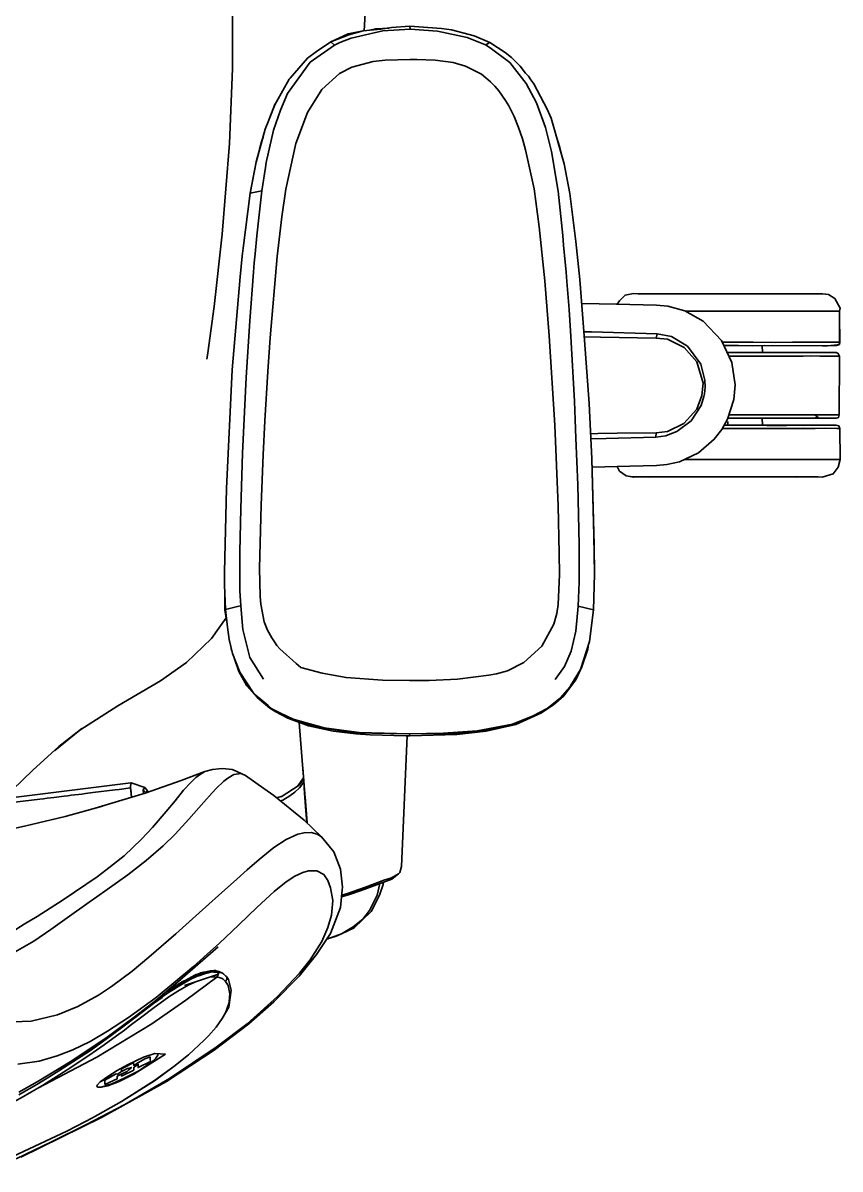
# Model space of a CAD drawing. Header units: inches. Extents: x -351 to 361, y -377 to 372.
# Drawn here: x 122.1 to 360.6, y -231 to 103.2 of the extents above; entities that cross this region are included whole.
import ezdxf

# ---------------------------------------------------------------- set-up
doc = ezdxf.new("R2010")
doc.units = ezdxf.units.IN
doc.header["$MEASUREMENT"] = 0
doc.layers.add('Lager 1', color=7, linetype='Continuous')

msp = doc.modelspace()

# ---------------------------------------------------------------- linework, layer by layer
at = {"layer": 'Lager 1', "color": 7, "lineweight": 35}
for points in [[(175.8, 5.17), (176.07, 7.03), (177.86, 20.5), (180.27, 41.67), (182.41, 68.06), (183.27, 89.97), (183.24, 107.74), (182.49, 123.56), (181.25, 137.01), (179.33, 150.54), (176.11, 166.06), (171.49, 181.72)], [(217.51, 181.72), (219.96, 168.17), (221.89, 149.29), (222.5, 133.76), (222.49, 120.81), (222.08, 107.7), (221.86, 104.3), (221.88, 104.3), (221.86, 104.3), (221.65, 100.92)], [(221.35, 100.89), (217.04, 100.03), (211.95, 97.68)], [(211.95, 97.68), (217.17, 99.77), (221.35, 100.89)], [(235.1, 101.38), (227.17, 100.88), (217.9, 98.81), (214.63, 97.57), (213, 96.75)], [(235.02, 102.26), (229.67, 101.86), (226.55, 101.41), (221.35, 100.89)], [(228.87, 101.75), (225.06, 101.51), (223.27, 101.08)], [(247.17, 101.2), (244.29, 101.6), (235.02, 102.26)], [(235.02, 102.26), (235.1, 101.38)], [(257.14, 96.8), (251.78, 98.94), (243.05, 100.86), (235.1, 101.38)], [(258.35, 97.53), (253.8, 99.49), (247.17, 101.2)], [(211.95, 97.68), (207.79, 94.86)], [(213, 96.75), (211.95, 97.68)], [(257.14, 96.8), (257.65, 97.1), (258.35, 97.53)], [(262.85, 94.62), (258.35, 97.53)], [(213, 96.75), (205.97, 91.82), (199.34, 82.6), (197.25, 77.78), (195.27, 71.92), (193.1, 62.49), (192.85, 61.08), (191.79, 54.22)], [(205.19, 92.94), (207.79, 94.86)], [(207.04, 94.3), (206.56, 94.01), (206.39, 93.82)], [(207.04, 94.3), (206.56, 94.01), (206.39, 93.82)], [(278.29, 54.12), (276.38, 65.77), (274.65, 72.72), (271.98, 79.88), (269, 85.55), (264.18, 91.73), (258.47, 96.01), (257.14, 96.8)], [(267.18, 90.65), (264.69, 93.14), (262.85, 94.62)], [(198.81, 54.73), (201.72, 68.03), (205.18, 77.07), (209.3, 83.83), (214.5, 88.47), (218.09, 90.32), (224.34, 92.01), (227.8, 92.37), (235.08, 92.61)], [(205.19, 92.94), (200.06, 87.14), (199.79, 86.82)], [(235.08, 92.61), (237.04, 92.58), (242.41, 92.38), (247.69, 91.65), (251.3, 90.63), (255.92, 88.33), (257.2, 87.2), (258.54, 86.06), (259.79, 84.82), (260.97, 83.46), (262.97, 80.57), (263.87, 79.07), (264.65, 77.52), (265.41, 75.94), (266.71, 72.76), (267.85, 69.44), (268.79, 66.22), (271.28, 54.8)], [(271.19, 85.47), (270.31, 86.6), (269.64, 87.66), (268.77, 88.6), (267.18, 90.65)], [(270.31, 86.6), (269.64, 87.66), (268.77, 88.6)], [(199.79, 86.82), (196.13, 80.25), (195.65, 79.45), (195.62, 79.35), (193.95, 75.12), (193.87, 74.9), (192.81, 72.21)], [(276.21, 75.42), (275.12, 78.08), (271.19, 85.47)], [(196.13, 80.25), (196.13, 80.25), (195.62, 79.35), (195.69, 79.52), (195.65, 79.45), (193.95, 75.12), (193.87, 74.9)], [(281.7, 53.44), (280.04, 62.12), (276.21, 75.42)], [(192.81, 72.21), (190.19, 62.73), (188.4, 53.54)], [(188.4, 53.54), (190.19, 62.62), (192.81, 72.21)], [(279.62, 63.58), (279.59, 63.73), (278.75, 66.92), (277.61, 70.55)], [(192.17, 69.88), (191.72, 68.58), (191.16, 66.45), (191.01, 65.68)], [(185.7, -66.75), (185.44, -62.37), (185.37, -51.02), (185.68, -38.48), (186.22, -22.2), (187.25, -0.14), (188.31, 16.36), (189.42, 30.57), (189.62, 33.26), (189.89, 35.9), (190.37, 41.13), (191.79, 54.22)], [(188.4, 53.54), (186.35, 37.55), (186.07, 35.18)], [(191.79, 54.22), (188.4, 53.54)], [(198.81, 54.73), (197.63, 46.69), (196.3, 35.14), (194.23, 11.35), (193.53, 1.55), (192.66, -12.81), (192.16, -22.7), (191.58, -37.41), (191.16, -55.74), (191.36, -64.05), (191.49, -66.32)], [(271.28, 54.8), (272.79, 43.74), (274.39, 28), (275.69, 12.01), (277.34, -14.1), (278.28, -37.58), (278.6, -51.37), (278.65, -57.63), (278.31, -66.41)], [(279.7, 41.19), (278.29, 54.12)], [(284.63, 28.42), (283.42, 39.5), (281.7, 53.44)], [(280.64, 30.52), (279.9, 38.44), (279.7, 41.19)], [(186.07, 35.18), (185.5, 29.17), (183.2, 2.05)], [(284.15, -66.86), (284.44, -59.82), (284.44, -49.01), (284, -31.47), (283.5, -17.89), (283.29, -12.49), (283.07, -7.04), (281.98, 11.78), (281.48, 19.61), (280.82, 27.83), (280.64, 30.52)], [(287.36, -7.72), (286, 10.72), (284.63, 28.42)], [(295.52, 21.18), (296.22, 22.16), (297.84, 23.85), (300.33, 24.32), (301.69, 24.25), (302.31, 24.21), (305.07, 24.27), (306.27, 24.21), (308.7, 24.21), (311.59, 24.21), (312.87, 24.21), (315.6, 24.21), (320.11, 24.23), (321.87, 24.19), (328.62, 24.21), (330.33, 24.21), (334.49, 24.21), (338.43, 24.21), (339.91, 24.21), (343.33, 24.21), (346.33, 24.21), (347.77, 24.26), (351.58, 24.21), (352.41, 24.25), (354.39, 24.21), (354.76, 24.22), (355.42, 24.21), (357.17, 24.02), (359, 22.82), (360.55, 20.07), (360.45, 19.18)], [(320.93, 24.21), (321.92, 24.21), (329.49, 24.21)], [(285.17, 21.43), (295.37, 21.18), (306.96, 20.94)], [(306.96, -25.87), (309.98, -25.59), (313.72, -24.76), (319.24, -22.1), (323.86, -18.19), (326.04, -15.3), (327.75, -12.28), (329.53, -6.6), (329.92, -2.36), (328.98, 4.16), (325.98, 10.62), (320.57, 16.23), (315.26, 19.29), (310.33, 20.67), (306.96, 20.94)], [(360.45, 19.18), (360.41, 19.16), (358.6, 19.17), (356.27, 19.17), (353.12, 19.18), (349.09, 19.19), (343.94, 19.18), (338.47, 19.17), (329.86, 19.17), (321.67, 19.17), (315.47, 19.17)], [(360.45, 19.18), (360.43, 10.12)], [(360.45, 17.93), (360.47, 10.12)], [(307.22, 12.57), (288.04, 13.12), (285.81, 13.19)], [(285.93, 11.68), (290.69, 11.6), (306.86, 11.34)], [(307.22, 12.57), (311.39, 11.79), (316.02, 8.98), (319.97, 3.71), (321.08, -0.91), (321.17, -2.96), (320.96, -4.9), (320.79, -5.68), (320, -8.39), (317.12, -12.86), (312.89, -15.96), (310.39, -16.9), (309.75, -17.18), (306.79, -17.54)], [(306.86, 11.34), (307.22, 12.57)], [(306.86, 11.34), (310.18, 10.96), (315.05, 8.61), (318.75, 4.42), (320.58, -1.79), (320.19, -5.39), (318.72, -9.41), (315.02, -13.56), (310.17, -15.89), (306.88, -16.27)], [(360.43, 10.12), (358.78, 10.12), (356.26, 10.12), (352.22, 10.12), (346.66, 10.12), (341.84, 10.07), (335.16, 10.12), (328.02, 10.08), (326.23, 10.09)], [(360.47, 10.12), (360.43, 10.12)], [(360.43, 10.12), (360.44, 9.43)], [(360.47, 10.12), (360.44, 9.43)], [(340.96, 9.11), (334.97, 9.1), (330.88, 9.11), (326.97, 9.11), (326.68, 9.11)], [(336.9, 7.1), (329.73, 7.1), (327.62, 7.1)], [(359.46, 7.1), (357.93, 7.1), (354.91, 7.1), (350.49, 7.1), (344.07, 7.1), (336.9, 7.1)], [(337.84, 9.11), (337.91, 7.1)], [(359.52, 9.11), (358.92, 9.11), (356.86, 9.1), (355.42, 9.09), (338.43, 9.11)], [(360.32, 9.51), (359.81, 9.38), (356.86, 9.1)], [(359.46, 7.1), (360.02, 6.86), (360.45, 6.09)], [(360.44, 9.43), (359.52, 9.11)], [(328.08, 6.09), (330.7, 6.09), (334.7, 6.09), (336.54, 6.09), (338.39, 6.09), (342.06, 6.09), (347.34, 6.09), (349.84, 6.09), (351.95, 6.11), (354.62, 6.09)], [(354.62, 6.09), (358.05, 6.09), (360.24, 6.09), (360.45, 6.09)], [(360.45, 6.09), (360.33, -11.02)], [(183.2, 2.05), (181.46, -32.5), (180.96, -56.88)], [(288.13, -23.9), (287.36, -7.72)], [(327.77, -14.04), (327.78, -13.04)], [(327.83, -12.03), (330.42, -12.03), (336.39, -12.03), (342.18, -12.03), (348.92, -12.03)], [(328.14, -11.04), (330.36, -11.02), (333.99, -11.02), (336.02, -11.02), (338.02, -11.02), (341.94, -11.03), (344.55, -11.02), (347.32, -11.02), (351.82, -11.02), (353.22, -11.02)], [(337.8, -12.03), (337.91, -14.04)], [(359.43, -12.03), (359.31, -12.03), (358.16, -12.03), (337.81, -12.04)], [(353.22, -11.02), (354.19, -11.81), (352.35, -12.03)], [(353.22, -11.02), (356.46, -11.02), (358.86, -11.02), (360.33, -11.02)], [(360.33, -11.02), (360.15, -11.82), (359.43, -12.03)], [(306.88, -16.27), (295.55, -16.45), (289.86, -16.55), (287.78, -16.58)], [(306.88, -16.27), (306.79, -17.54)], [(326.2, -15.02), (327.54, -15.01), (333.07, -15.05), (341.26, -15.05), (348.17, -15.05), (353.3, -15.05), (356.22, -14.99), (359.59, -15.05), (360.53, -15.05)], [(326.75, -14.04), (328.59, -14.04), (333.56, -14.04)], [(339.87, -14.04), (330.2, -14.04)], [(333.56, -14.04), (344.81, -14.26)], [(339.87, -14.04), (344.81, -14.26)], [(349.77, -14.2), (339.87, -14.04)], [(355.35, -14.04), (344.59, -14.04), (339.87, -14.04)], [(344.59, -14.04), (349.77, -14.2)], [(351.13, -14.08), (344.59, -14.04)], [(352.31, -14.08), (347.71, -14.04)], [(354.35, -14.08), (350.2, -14.04)], [(356.01, -14.08), (352.43, -14.04)], [(353.48, -14.04), (359.12, -14.04)], [(355.35, -14.04), (358.85, -14.21)], [(359.4, -14.04), (358.05, -14.04)], [(359.4, -14.04), (360.24, -14.32), (360.53, -15.05)], [(360.53, -15.05), (360.57, -24.1)], [(306.79, -17.54), (292.28, -17.92), (287.85, -18.05)], [(288.9, -57.55), (288.84, -48.98), (288.13, -23.9)], [(288.9, -57.55), (288.74, -46.29), (288.13, -23.9)], [(306.96, -25.87), (299.24, -26.02), (288.2, -26.29)], [(298.19, -28.86), (296.21, -27.45), (295.51, -26.11)], [(299.97, -29.13), (300.88, -29.13), (302.7, -29.14), (306.92, -29.13), (312.84, -29.18), (318.64, -29.14), (322.75, -29.14), (329.49, -29.14), (337.56, -29.14), (345.58, -29.13), (351.05, -29.13), (354.13, -29.14), (355.39, -29.2), (358.59, -28.24), (360.04, -26.35), (360.57, -24.1)], [(315.08, -24.1), (315.25, -24.1), (321.67, -24.1), (329.87, -24.11), (336.86, -24.1), (342.11, -24.1), (347.55, -24.1), (352.72, -24.1), (356.11, -24.11), (358.53, -24.11), (359.87, -24.13), (360.57, -24.1)], [(300.33, -29.25), (298.19, -28.86)], [(298.19, -28.86), (299.97, -29.13)], [(299.97, -29.13), (300.33, -29.25)], [(306.27, -29.14), (305.07, -29.2), (302.31, -29.14), (301.69, -29.18), (300.33, -29.25)], [(320.82, -29.14), (320.11, -29.15), (317.6, -29.15)], [(354.21, -29.14), (352.41, -29.18), (351.58, -29.14), (347.77, -29.2), (346.33, -29.14)], [(180.96, -56.88), (180.96, -60.62), (181.22, -67.8)], [(288.59, -67.93), (288.9, -57.55)], [(181.02, -62.34), (181.05, -68.02)], [(185.7, -66.75), (185.13, -66.88), (181.22, -67.8)], [(192.26, -88.16), (188.31, -81.8), (186.25, -73.71), (185.7, -66.75)], [(197.03, -79.35), (196.24, -78.29), (195.47, -77.25), (194.78, -76.14), (193.5, -73.87), (192.47, -71.42), (191.49, -66.32)], [(260.29, -86.6), (263.47, -85.76), (268.31, -83.31), (273.57, -78.53), (277.07, -72.09), (277.93, -69), (278.31, -66.41)], [(181.05, -68.02), (181.24, -68)], [(181.05, -68.02), (181.6, -71.39)], [(181.22, -67.8), (181.77, -72.96)], [(277.46, -88.25), (280.17, -84.45), (282.11, -79.95), (283.47, -74.15), (284.15, -66.86)], [(281.94, -90.13), (284.79, -85.3), (287.42, -77.12), (288.59, -67.93)], [(284.15, -66.86), (288.59, -67.93)], [(181.41, -70.25), (177.11, -76.26), (169.88, -83.34), (162.26, -88.61), (149.75, -95.97), (138.72, -103.03), (131.37, -108.94)], [(181.77, -72.96), (182.26, -76.59)], [(183.3, -80.62), (182.26, -76.59)], [(182.79, -78.63), (182.88, -79.18), (183.1, -79.85)], [(182.79, -78.63), (182.88, -79.18), (183.1, -79.85)], [(203.22, -84.72), (201.88, -83.56), (197.03, -79.35)], [(234.97, -104.69), (248.69, -104.32), (257.24, -103.31), (265.91, -101.39), (273.47, -97.94), (276.97, -95.6), (279.89, -93.12), (283.5, -88.31), (285.25, -84.55), (286.93, -79.44), (287.15, -77.96)], [(183.3, -80.62), (185.43, -86.12), (189.29, -92.08), (190.78, -93.43)], [(183.68, -81.61), (185.09, -85.88), (187.49, -90.09), (190.46, -93.51), (194.18, -96.58), (195.89, -97.68), (199.39, -99.53), (205.4, -101.79), (212.62, -103.28), (219.3, -104.11)], [(203.22, -84.72), (209.38, -86.43)], [(209.38, -86.43), (216.4, -87.68), (227.03, -88.45), (234.87, -88.58)], [(234.87, -88.58), (240.68, -88.54), (248.96, -88.12), (258.06, -87.01), (260.29, -86.6)], [(278.99, -93.62), (281.7, -90.49), (281.94, -90.13)], [(197.27, -98.1), (194.73, -96.78), (193.65, -95.85), (190.78, -93.43)], [(264.94, -101.24), (272.36, -98.38), (275.06, -96.69)], [(275.06, -96.69), (271.01, -98.87), (264.94, -101.24)], [(275.06, -96.69), (278.99, -93.62)], [(197.27, -98.1), (200.99, -99.84)], [(200.99, -99.84), (205.56, -101.56)], [(200.99, -99.84), (210.03, -102.37)], [(272.47, -98.31), (272.91, -98.16)], [(139.33, -102.5), (132.61, -107.82), (124.99, -114.69), (109.87, -129.2)], [(202.7, -100.78), (203.39, -109.41), (205.06, -130.15)], [(205.56, -101.56), (210.17, -102.43), (218.35, -103.81)], [(210.03, -102.37), (205.56, -101.56)], [(218.35, -103.81), (210.03, -102.37)], [(210.03, -102.37), (220.2, -103.7), (234.86, -104.06)], [(264.94, -101.24), (254.65, -103.24), (244.84, -103.94), (234.86, -104.06)], [(234.87, -104.07), (248.57, -104.03), (259.4, -102.72), (264.94, -101.24)], [(218.35, -103.81), (234.87, -104.07)], [(219.3, -104.11), (223.4, -104.4), (233.87, -104.65), (234.97, -104.69)], [(231.74, -144.9), (232.07, -144.58), (232.54, -142.74), (234.19, -104.66)], [(234.97, -104.69), (234.88, -104.07)], [(172.52, -116.83), (171.16, -118.19), (168.99, -120.55), (166.48, -123.6), (163.91, -126.71), (159.92, -131.4), (156.72, -134.85), (151.61, -139.69), (146.33, -143.9), (143.76, -145.82), (133.82, -152.46), (126.21, -157.33), (122.5, -159.63), (119, -161.81), (113.74, -164.92), (108.26, -167.68), (104.82, -169.01), (100.74, -170.24), (95.77, -171.04), (91.72, -171.18)], [(119.88, -167.71), (125.3, -164.54), (130.26, -161.17), (135.01, -157.77), (141.39, -153.21), (143.67, -151.65), (152.74, -145.18), (158.08, -141.06), (163, -136.74), (166.49, -133.32), (170.49, -129.03), (173.42, -125.71), (174.92, -123.98), (177.29, -121.31), (178.45, -120.05), (180.75, -117.87), (181.93, -116.99), (183.69, -116), (185.74, -115.7), (187.08, -116.25)], [(143.14, -125.82), (157.76, -121.38), (168.26, -117.71), (175.19, -115.06)], [(172.52, -116.83), (173.74, -115.94)], [(173.24, -116.35), (172.52, -116.83)], [(173.24, -116.35), (173.28, -116.35)], [(173.74, -115.94), (173.28, -116.35)], [(175.19, -115.06), (173.35, -116.28)], [(173.74, -115.94), (175.19, -115.06)], [(175.19, -115.06), (177.44, -114.51), (179.31, -114.29), (180.41, -114.19), (183.2, -114.54), (183.42, -114.61), (187.08, -116.25)], [(187.08, -116.25), (192.43, -120), (195.35, -122.1), (204.19, -129.32), (209.27, -134.12)], [(202.39, -119.21), (203.96, -116.91)], [(204.04, -118.02), (203.76, -113.99)], [(203.94, -116.24), (204.04, -118.02)], [(114.76, -124.5), (114.92, -124.48), (118.13, -124.18), (127.04, -123.14), (128.12, -123.01), (129.15, -122.89), (131.15, -122.65), (134.16, -122.28), (135.18, -122.16), (136.21, -122.03), (138.28, -121.78), (139.32, -121.65), (140.38, -121.52), (142.5, -121.25), (149.03, -120.43), (150.15, -120.29), (153.52, -119.83)], [(153.59, -118.42), (116.23, -123.09)], [(153.52, -119.73), (153.48, -119.31), (153.71, -118.42), (157.64, -119.78)], [(153.52, -119.83), (153.53, -119.73)], [(153.52, -119.83), (153.79, -122.59)], [(153.53, -119.73), (153.54, -119.89), (153.58, -120.32), (153.8, -122.59)], [(153.7, -118.49), (153.59, -118.42)], [(153.71, -118.42), (153.59, -118.42)], [(157.18, -120.47), (157.64, -119.78)], [(157.64, -119.78), (158.5, -120.68)], [(197.29, -123.68), (197.93, -123.41), (200, -122.2), (201.43, -121.06), (202.83, -119.83), (204.05, -118.23)], [(197.43, -122.44), (202.67, -119.03), (203.93, -117.47)], [(204.04, -118.02), (204.57, -125.31)], [(204.3, -121.4), (204.04, -118.02)], [(204.18, -119.15), (204.3, -121.4)], [(204.25, -120.11), (204.57, -125.31)], [(157.27, -121.53), (157.18, -120.47)], [(158.04, -121.28), (157.18, -120.47)], [(158.35, -120.74), (158.16, -121.24)], [(158.5, -120.68), (158.35, -120.74)], [(158.35, -120.74), (158.39, -121.16)], [(158.59, -121.09), (158.35, -120.74)], [(158.5, -120.68), (158.73, -121.04)], [(196.17, -122.77), (197.74, -122.24)], [(204.57, -125.31), (204.3, -121.4)], [(205.01, -130.1), (204.44, -122.45)], [(5.8, -144.77), (20.88, -144.15), (36.19, -143.22), (50.7, -142.06), (61.14, -140.97), (71.22, -139.86), (83.74, -138.15), (95.67, -136.28), (109.89, -133.7), (122.58, -131), (134.44, -128.17), (145.36, -125.23)], [(204.57, -124.16), (204.86, -128.57)], [(204.57, -125.31), (204.97, -130.06)], [(209.27, -134.12), (207.98, -133.36), (206.25, -132.85), (204.14, -132.92), (202.33, -133.33), (198.88, -134.94), (195.34, -137.25), (191, -140.72), (187.52, -143.76), (184.5, -146.48), (179.19, -151.29), (173.52, -156.33), (166.69, -162.44), (158.87, -169.25), (153.93, -173.33), (147.98, -177.78), (144.19, -180.31), (138.09, -183.63), (132.18, -186.02), (124.47, -187.85), (116.73, -188.16)], [(209.27, -134.12), (212.82, -138.5), (214.81, -143.57), (215.37, -148.81), (215.31, -149.63), (214.79, -154.77), (211.86, -162.31), (207.74, -168.48), (202.76, -174.78), (195.34, -182.25), (188.01, -188.68), (177.86, -196.31), (164.03, -205.46), (144.99, -216.03), (121.46, -227.56)], [(120.59, -200.46), (126.82, -199.55), (132.13, -198.05), (136.71, -196.23), (141.71, -193.85), (146.82, -190.82), (152.94, -186.84), (160.98, -180.95), (171.87, -171.95), (176.84, -167.5), (179.35, -165.26), (185.08, -159.76), (190.41, -154.6), (195.41, -150.06), (198.93, -147.25), (201.49, -145.61), (203.76, -144.51), (205.47, -144.03), (207.9, -144.02), (209.93, -145.16), (211.04, -146.85), (211.88, -148.96), (212.53, -152.73), (212.18, -157.01), (211.11, -160.61), (209.29, -164.65), (205.93, -169.99), (202.8, -173.88), (196.41, -180.74), (187.53, -188.63), (178.54, -195.49), (164.91, -204.63), (151.83, -212.15), (140.43, -218.12), (130.39, -223.07), (120.13, -228)], [(216.79, -150.62), (222.06, -148.84), (227.76, -146.72)], [(227.76, -146.72), (220.26, -149.55), (218.18, -150.23), (217.49, -150.46)], [(220.82, -149.77), (229.72, -146.5), (231.74, -144.9)], [(229.63, -146.07), (228.4, -146.47), (227.76, -146.72)], [(231.74, -144.9), (229.63, -146.07)], [(215.11, -151.62), (217.36, -150.91), (220.82, -149.77)], [(220.82, -149.77), (215.11, -151.61)], [(227.32, -147.38), (227.2, -148.07), (226.2, -151.17), (223.69, -155.95), (218.75, -160.64)], [(221.25, -158.17), (223.28, -155.64), (225.44, -151.15), (226.25, -147.78)], [(217.49, -150.46), (215.15, -151.2)], [(215.16, -151.13), (216.79, -150.62)], [(217.49, -150.46), (216.79, -150.62)], [(221.25, -158.17), (218.49, -160.43), (215.08, -162.41)], [(218.75, -160.64), (221.25, -158.17)], [(215.08, -162.41), (213.55, -163.08), (210.73, -164)], [(215.08, -162.41), (210.75, -163.97)], [(218.75, -160.64), (215.08, -162.41)], [(179.12, -166.24), (167.91, -175.95), (160.85, -181.83), (156.18, -185.44), (154.14, -187), (146.64, -192.54), (136.41, -199.45), (126.3, -205.56), (120.93, -208.59)], [(178.51, -173.17), (178.32, -173.15), (178.03, -173.13), (177.8, -173.13), (177.38, -173.24), (176.78, -173.25), (175.96, -173.39), (175.5, -173.48), (174.81, -173.64), (174.06, -173.84), (173.17, -174.14), (172.91, -174.24), (172.68, -174.33), (172.31, -174.52), (171.39, -174.98), (169.6, -175.9), (168.98, -176.21), (168.41, -176.55), (167.79, -176.91), (165.83, -178.1), (165.1, -178.56), (164.44, -179.01), (164.06, -179.28), (163.05, -180)], [(170.92, -175.74), (172.73, -174.66), (173.28, -174.44), (175.09, -173.81), (177.29, -173.32), (177.6, -173.46), (177.39, -173.51), (177.83, -173.57)], [(177.39, -173.51), (175.13, -174.04), (173.4, -174.63), (172.93, -174.8), (170.92, -175.74)], [(178.78, -173.41), (177.83, -173.57)], [(178.9, -173.59), (177.83, -173.57)], [(179.3, -173.41), (178.51, -173.17)], [(178.51, -173.17), (178.78, -173.41)], [(180.36, -173.87), (178.78, -173.41)], [(178.9, -173.59), (180.39, -173.93), (181.36, -174.74), (181.48, -174.9)], [(179.21, -174.19), (178.9, -173.59)], [(180.36, -173.87), (179.3, -173.41)], [(117.25, -212.55), (121.54, -210.25), (124.63, -208.51), (125.98, -207.71), (126.24, -207.55), (126.24, -207.55), (127.81, -206.62), (135.04, -202.12), (141.3, -197.93), (145.81, -194.79), (149.4, -192.18), (151.72, -190.5), (153.44, -189.19), (156.81, -186.62), (160.02, -184.2), (164.66, -180.84), (167.32, -179.12), (170.28, -177.4), (172.28, -176.48)], [(178.73, -175.04), (169.65, -181.77), (159.67, -188.64), (143.64, -198.38), (126.49, -207.44), (126.49, -207.44), (127.81, -206.62)], [(168.22, -175.78), (165.38, -178.06)], [(170.92, -175.74), (169.77, -176.38), (167.37, -177.77)], [(167.51, -177.44), (169.27, -176.38), (170.92, -175.74)], [(169.27, -177.48), (179.21, -174.19)], [(176.75, -175.01), (178.73, -175.04)], [(178.73, -175.04), (179.21, -174.19)], [(181.24, -176.3), (180.53, -175.64), (180.27, -175.47), (179.38, -175.14), (178.73, -175.04)], [(180.25, -187.11), (182.21, -183.82), (182.91, -178.88), (182.1, -175.76), (181.48, -174.9)], [(181.24, -176.3), (181.99, -177.45), (182.45, -179.92), (182.32, -182.11), (182.2, -182.74), (181.19, -185.47), (180.25, -187.11)], [(181.36, -174.74), (180.36, -173.87)], [(181.48, -174.9), (181.72, -175.59), (181.24, -176.3)], [(162.52, -180.81), (163.61, -180.23)], [(163.61, -180.23), (162.71, -180.95)], [(163.61, -180.23), (164.58, -179.56)], [(167.37, -177.77), (166.07, -178.63), (164.58, -179.56)], [(164.58, -179.56), (165.93, -178.45)], [(165.93, -178.45), (167.51, -177.44)], [(167.37, -177.77), (165.93, -178.45)], [(167.51, -177.44), (167.37, -177.77)], [(160.17, -182.76), (156.91, -185.31)], [(162.52, -180.81), (160.17, -182.76)], [(162.71, -180.95), (160.17, -182.76)], [(160.17, -182.76), (161.13, -181.82)], [(161.13, -181.82), (162.52, -180.81)], [(161.13, -181.82), (161.25, -181.85)], [(161.26, -181.85), (161.4, -181.88)], [(161.4, -181.88), (162.52, -180.81)], [(148.53, -191.34), (156.73, -185.14), (158.65, -183.94)], [(152.07, -189.01), (156.91, -185.31)], [(178.49, -189.66), (180.25, -187.11)], [(135.34, -200.65), (141.78, -196.4), (147.44, -192.4), (152.07, -189.01)], [(148.53, -191.34), (152.07, -189.01)], [(175.03, -193.43), (176.3, -192.21), (178.49, -189.66)], [(141.7, -196.18), (148.53, -191.34)], [(166.16, -201.1), (170.43, -197.69), (175.03, -193.43)], [(132.56, -202.41), (141.7, -196.18)], [(135.34, -200.65), (141.7, -196.18)], [(144.67, -205.58), (146.91, -204.02), (149.58, -202.27), (152.6, -200.67), (157.26, -198.38), (160.57, -197.31), (163.68, -197.53)], [(152.62, -200.93), (154.39, -199.92), (154.41, -200.14)], [(154.41, -200.14), (154.42, -200.81), (155.83, -199.97), (157.72, -198.86), (159.19, -198.33), (159.25, -198.85), (159.29, -199.68), (155.69, -201.43), (155.74, -200.53), (154.44, -201.32)], [(154.45, -203.33), (163.68, -197.53)], [(163.68, -197.53), (156.11, -202.27)], [(159.59, -199.82), (157.57, -201.18), (156.11, -202.27)], [(161.4, -197.37), (161.48, -197.79), (160.89, -198.64), (159.59, -199.82)], [(129.2, -204.55), (132.56, -202.41)], [(132.56, -202.41), (135.34, -200.65)], [(144.67, -205.58), (149.34, -203.29)], [(145.97, -206.35), (149.59, -204.73), (149.6, -203.94), (150.92, -203.24)], [(145.98, -205.09), (149.34, -203.29)], [(149.34, -203.29), (149.74, -203.38), (150.85, -202.58)], [(150.16, -205.45), (154.45, -203.33)], [(154.46, -202.19), (150.84, -203.93), (150.92, -203.24)], [(150.85, -202.58), (150.85, -201.79), (152.62, -200.93)], [(150.92, -203.24), (152.52, -202.55), (152.98, -202.07), (153.76, -201.44), (152.88, -201.65), (152.57, -201.67), (150.85, -202.58)], [(150.87, -211.36), (160.49, -205.27), (166.16, -201.1)], [(166.16, -201.1), (160.48, -205.19), (150.87, -211.36)], [(151.84, -204.44), (156.11, -202.27)], [(151.84, -204.44), (154.45, -203.33)], [(152.57, -201.67), (153.76, -201.44), (152.52, -202.55)], [(154.44, -201.32), (154.46, -201.97), (154.46, -202.19)], [(122.72, -208.33), (126.16, -206.35), (129.2, -204.55)], [(144.67, -205.58), (143.77, -206.54), (143.68, -206.8), (143.9, -207.12), (144.89, -207.1)], [(144.89, -207.1), (148.02, -206.12)], [(144.89, -207.1), (146.83, -206.75)], [(145.97, -206.35), (145.98, -204.94)], [(146.83, -206.75), (150.16, -205.45)], [(146.83, -206.75), (148.02, -206.12)], [(148.02, -206.12), (151.84, -204.44)], [(148.02, -206.12), (150.16, -205.45)], [(150.16, -205.45), (151.84, -204.44)], [(120.93, -209.33), (122.72, -208.33)], [(140.18, -217.28), (142.42, -216.08), (150.87, -211.36)], [(110.99, -231.03), (114.86, -229.29), (120.83, -226.61), (134.96, -219.96), (140.18, -217.28)]]:
    msp.add_lwpolyline(points, dxfattribs=at)

doc.saveas('drawing.dxf')
